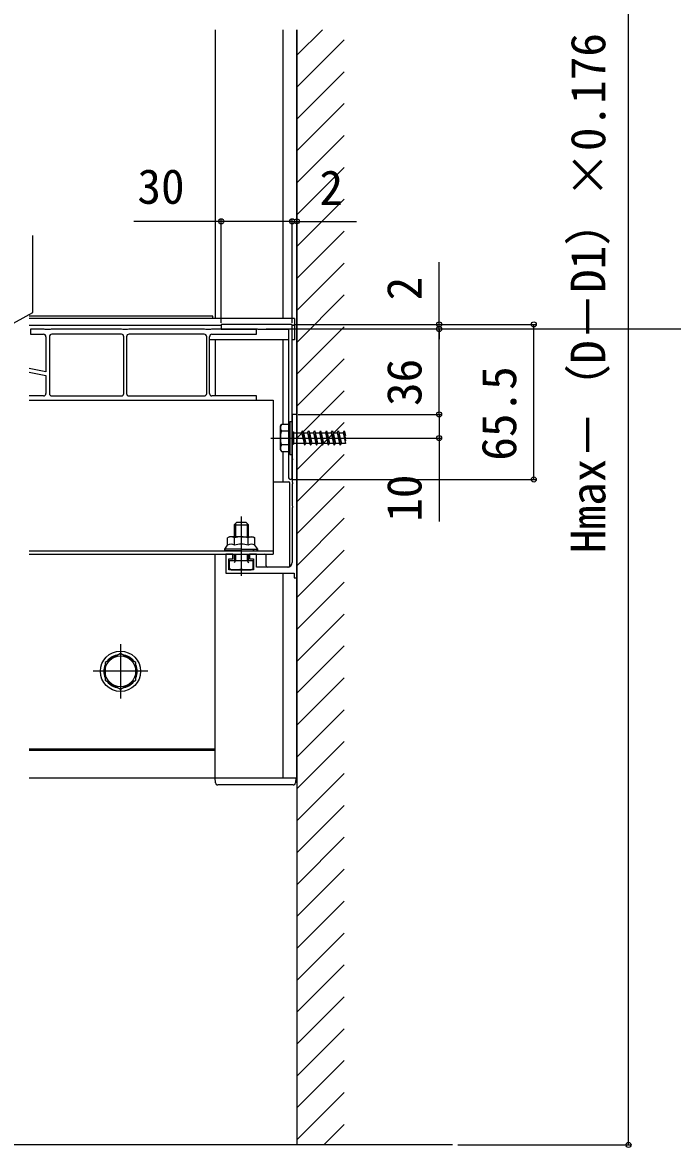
# Model space of a CAD drawing. Units: millimetres, scale not verified. Extents: x -875 to 875, y -1304 to 1297.
# Drawn here: x -215.3 to 59.1, y -890.3 to -415.3 of the extents above; entities that cross this region are included whole.
import ezdxf
from ezdxf.enums import TextEntityAlignment as Align

# ---------------------------------------------------------------- set-up
doc = ezdxf.new("R2010")
doc.units = ezdxf.units.MM
doc.header["$LTSCALE"] = 8
for name, color, linetype in [('0-2_YKK_11', 7, 'Continuous'), ('0-3_YKK_12', 2, 'Continuous'), ('0-4_YKK_13', 4, 'Continuous'), ('0-5_YKK_D', 6, 'Continuous'), ('0-7_YSS_K', 3, 'Continuous')]:
    doc.layers.add(name, color=color, linetype=linetype)
doc.styles.add('ＭＳ ゴシック', font='')
doc.styles.get('ＭＳ ゴシック').set_extended_font_data('MS Gothic')

msp = doc.modelspace()

# ---------------------------------------------------------------- linework, layer by layer
at = {"layer": '0-2_YKK_11'}
for p, q in [((-203.975, -547.957), (-203.975, -571.957)), ((-173.575, -546.957), (-202.975, -546.957)), ((-172.575, -571.957), (-172.575, -547.957)), ((-171.375, -547.957), (-171.375, -571.957)), ((-138.575, -546.957), (-170.375, -546.957)), ((-137.575, -571.957), (-137.575, -547.957)), ((-136.375, -571.957), (-136.375, -547.957)), ((-135.375, -546.957), (-116.475, -546.957)), ((-206.475, -572.957), (-212.53, -572.957)), ((-212.53, -574.757), (-116.475, -574.757)), ((-202.975, -572.957), (-173.575, -572.957)), ((-170.375, -572.957), (-138.575, -572.957))]:
    msp.add_line(p, q, dxfattribs=at)
for points in [[(-135.475, -544.757), (-135.975, -544.907), (-137.975, -544.907), (-138.475, -544.757), (-170.475, -544.757), (-170.975, -544.907), (-172.975, -544.907), (-173.475, -544.757), (-203.225, -544.757), (-203.725, -544.907), (-205.725, -544.907), (-206.225, -544.757), (-211.975, -544.757), (-211.975, -546.957), (-206.475, -546.957)], [(-116.475, -546.957), (-116.475, -544.757), (-135.475, -544.757)], [(-101.475, -607.507), (-101.475, -542.757), (-131.475, -542.757), (-131.475, -544.757), (-116.995, -544.757), (-116.735, -544.607), (-116.215, -544.607), (-115.956, -544.757), (-102.975, -544.757), (-102.975, -607.507)], [(-205.475, -547.957), (-205.475, -562.757), (-212.53, -561.346)], [(-212.53, -562.876), (-205.475, -564.287), (-205.475, -571.957)], [(-116.475, -574.757), (-116.475, -572.957), (-135.375, -572.957)], [(-99.475, -649.757), (-99.475, -580.757), (-101.475, -580.757), (-101.475, -589.299), (-101.355, -589.482), (-101.355, -590.032), (-101.475, -590.216), (-101.475, -599.299), (-101.355, -599.482), (-101.355, -600.032), (-101.475, -600.216), (-101.475, -609.299), (-101.355, -609.482), (-101.355, -610.032), (-101.475, -610.216), (-101.475, -619.299), (-101.355, -619.482), (-101.355, -620.032), (-101.475, -620.216), (-101.475, -643.257)], [(-103.475, -645.257), (-116.475, -645.257), (-116.475, -639.757), (-119.475, -639.757), (-119.475, -641.757), (-117.775, -641.757), (-117.775, -646.457), (-128.175, -646.457), (-128.175, -641.757), (-126.475, -641.757), (-126.475, -639.757), (-129.475, -639.757), (-129.475, -647.757), (-100.675, -647.757), (-100.675, -649.757), (-99.475, -649.757)]]:
    msp.add_lwpolyline(points, dxfattribs=at)
for centre, radius, start, end in [((-206.475, -547.957), 1, 0, 90), ((-202.975, -547.957), 1, 90, 180), ((-173.575, -547.957), 1, 0, 90), ((-170.375, -547.957), 1, 90, 180), ((-138.575, -547.957), 1, 0, 90), ((-135.375, -547.957), 1, 90, 180), ((-206.475, -571.957), 1, 270, 0), ((-202.975, -571.957), 1, 180, 270), ((-173.575, -571.957), 1, 270, 0), ((-170.375, -571.957), 1, 180, 270), ((-138.575, -571.957), 1, 270, 0), ((-135.375, -571.957), 1, 180, 270), ((-102.225, -607.507), 0.75, 180, 0), ((-103.475, -643.257), 2, 270.00001, 359.99999)]:
    msp.add_arc(centre, radius, start, end, dxfattribs=at)
at = {"layer": '0-3_YKK_12'}
for p, q in [((-133.975, -418.345), (-133.975, -540.257)), ((-99.475, -734.257), (-99.475, -418.345)), ((-134.975, -539.257), (-212.53, -539.257)), ((-100.475, -540.257), (-212.53, -540.257)), ((-134.975, -540.257), (-134.975, -539.257)), ((-100.475, -540.257), (-100.475, -549.257)), ((-99.475, -539.757), (-99.475, -614.757)), ((-131.475, -543.257), (-212.53, -543.257)), ((626.21, -544.757), (-112.53, -544.757)), ((-100.475, -543.257), (-101.475, -543.257)), ((-102.975, -549.257), (-136.375, -549.257)), ((-133.975, -549.257), (-133.975, -572.957)), ((-105.475, -549.257), (-105.475, -585.007)), ((-100.475, -549.257), (-101.475, -549.257)), ((-212.53, -574.757), (-109.475, -574.757)), ((-109.475, -574.757), (-109.475, -639.757)), ((-110.475, -590.757), (-78.948, -590.757)), ((-105.475, -596.507), (-105.475, -609.257)), ((-122.975, -623.957), (-122.975, -648.957)), ((-212.53, -638.457), (-109.475, -638.457)), ((-212.53, -639.757), (-109.475, -639.757)), ((-133.975, -734.257), (-133.975, -639.757)), ((-105.475, -647.757), (-105.475, -734.257)), ((-173.975, -677.757), (-173.975, -700.757)), ((-162.475, -689.257), (-185.475, -689.257)), ((-212.53, -721.957), (-133.975, -721.957)), ((-212.53, -722.557), (-133.975, -722.557)), ((-212.53, -734.257), (-133.975, -734.257))]:
    msp.add_line(p, q, dxfattribs=at)
msp.add_lwpolyline([(-105.475, -418.345), (-105.475, -523.157), (-105.475, -540.257)], dxfattribs=at)
at = {"layer": '0-4_YKK_13'}
for p, q in [((-102.475, -583.757), (-102.475, -597.757)), ((-102.475, -583.757), (-101.475, -583.757)), ((-101.475, -583.757), (-101.475, -597.757)), ((-106.475, -585.757), (-106.042, -585.007)), ((-106.475, -595.757), (-106.475, -585.757)), ((-102.475, -585.007), (-106.045, -585.007)), ((-102.475, -587.871), (-106.029, -587.871)), ((-102.475, -585.007), (-102.475, -596.507)), ((-101.475, -588.157), (-100.975, -588.157)), ((-100.975, -588.157), (-100.975, -593.357)), ((-100.975, -588.507), (-97.475, -588.507)), ((-96.975, -587.757), (-96.225, -593.757)), ((-96.725, -588.507), (-95.725, -593.007)), ((-96.725, -588.507), (-94.975, -588.507)), ((-94.975, -588.507), (-94.475, -587.757)), ((-94.975, -588.507), (-93.975, -593.007)), ((-94.475, -587.757), (-93.725, -593.757)), ((-94.475, -587.757), (-94.225, -588.507)), ((-94.225, -588.507), (-93.225, -593.007)), ((-94.225, -588.507), (-92.475, -588.507)), ((-91.975, -587.757), (-91.225, -593.757)), ((-91.725, -588.507), (-91.225, -588.507)), ((-91.725, -588.507), (-91.225, -590.757)), ((-91.225, -588.507), (-89.975, -588.507)), ((-89.475, -587.757), (-88.725, -593.757)), ((-89.225, -588.507), (-87.475, -588.507)), ((-89.225, -588.507), (-88.225, -593.007)), ((-86.975, -587.757), (-86.225, -593.757)), ((-86.725, -588.507), (-84.975, -588.507)), ((-86.725, -588.507), (-85.725, -593.007)), ((-84.475, -587.757), (-83.725, -593.757)), ((-84.225, -588.507), (-82.475, -588.507)), ((-84.225, -588.507), (-83.225, -593.007)), ((-81.975, -587.757), (-81.225, -593.757)), ((-81.725, -588.507), (-79.975, -588.507)), ((-81.725, -588.507), (-80.725, -593.007)), ((-79.975, -588.507), (-78.975, -593.007)), ((-79.475, -587.757), (-78.948, -591.977)), ((-79.225, -588.507), (-78.948, -588.507)), ((-79.225, -588.507), (-78.948, -589.756)), ((-102.475, -593.644), (-106.029, -593.644)), ((-101.475, -593.357), (-100.975, -593.357)), ((-96.475, -593.007), (-100.975, -593.007)), ((-93.975, -593.007), (-95.725, -593.007)), ((-93.975, -593.007), (-93.725, -593.757)), ((-93.725, -593.757), (-93.225, -593.007)), ((-91.475, -593.007), (-93.225, -593.007)), ((-91.225, -590.757), (-90.725, -593.007)), ((-91.225, -593.757), (-90.725, -593.007)), ((-88.975, -593.007), (-90.725, -593.007)), ((-86.475, -593.007), (-88.225, -593.007)), ((-83.975, -593.007), (-85.725, -593.007)), ((-81.475, -593.007), (-83.225, -593.007)), ((-78.975, -593.007), (-80.725, -593.007)), ((-106.475, -595.757), (-106.042, -596.507)), ((-106.045, -596.507), (-102.475, -596.507)), ((-102.475, -597.757), (-101.475, -597.757)), ((-109.475, -609.257), (-102.975, -609.257)), ((-102.475, -644.757), (-102.475, -609.757)), ((-125.975, -627.457), (-124.975, -626.457)), ((-125.435, -626.917), (-125.435, -632.557)), ((-120.975, -626.457), (-124.975, -626.457)), ((-119.975, -627.457), (-120.975, -626.457)), ((-120.515, -626.917), (-120.515, -632.557)), ((-125.975, -627.457), (-125.975, -632.557)), ((-125.975, -627.457), (-119.975, -627.457)), ((-119.975, -632.557), (-119.975, -627.457)), ((-127.975, -632.457), (-128.749, -632.904)), ((-128.749, -636.057), (-128.749, -632.904)), ((-122.975, -632.457), (-127.975, -632.457)), ((-125.862, -636.057), (-125.862, -632.904)), ((-122.975, -632.457), (-117.975, -632.457)), ((-120.089, -636.057), (-120.089, -632.904)), ((-117.975, -632.457), (-117.202, -632.904)), ((-117.202, -636.057), (-117.202, -632.904)), ((-129.975, -638.457), (-129.975, -637.657)), ((-122.975, -638.457), (-129.975, -638.457)), ((-125.975, -639.757), (-125.975, -642.457)), ((-125.435, -639.757), (-125.435, -642.457)), ((-122.975, -638.457), (-115.975, -638.457)), ((-120.515, -639.757), (-120.515, -642.457)), ((-119.975, -642.457), (-119.975, -639.757)), ((-115.975, -638.457), (-115.975, -637.657)), ((-112.475, -644.757), (-112.475, -640.257)), ((-127.975, -642.457), (-117.975, -642.457)), ((-127.975, -646.007), (-127.975, -642.457)), ((-127.202, -646.454), (-127.975, -646.007)), ((-125.975, -642.457), (-119.975, -642.457)), ((-125.435, -642.457), (-125.975, -643.393)), ((-122.975, -642.457), (-122.975, -646.011)), ((-120.515, -642.457), (-119.975, -643.393)), ((-118.749, -646.454), (-117.975, -646.007)), ((-117.975, -646.007), (-117.975, -642.457)), ((-102.975, -645.257), (-111.975, -645.257)), ((-127.196, -646.457), (-118.755, -646.457)), ((-133.376, -734.257), (-100.574, -734.257)), ((-100.574, -734.257), (-99.975, -734.257)), ((-99.975, -734.257), (-100.101, -736.318)), ((-101.099, -737.257), (-132.851, -737.257))]:
    msp.add_line(p, q, dxfattribs=at)
for points in [[(-97.475, -588.507), (-96.975, -587.757), (-96.725, -588.507)], [(-97.475, -588.507), (-96.475, -593.007), (-96.225, -593.757), (-95.725, -593.007)], [(-92.475, -588.507), (-91.975, -587.757), (-91.725, -588.507)], [(-92.475, -588.507), (-91.475, -593.007), (-91.225, -593.757)], [(-89.975, -588.507), (-89.475, -587.757), (-89.225, -588.507)], [(-89.975, -588.507), (-88.975, -593.007), (-88.725, -593.757), (-88.225, -593.007)], [(-87.475, -588.507), (-86.975, -587.757), (-86.725, -588.507)], [(-87.475, -588.507), (-86.475, -593.007), (-86.225, -593.757), (-85.725, -593.007)], [(-84.975, -588.507), (-84.475, -587.757), (-84.225, -588.507)], [(-84.975, -588.507), (-83.975, -593.007), (-83.725, -593.757), (-83.225, -593.007)], [(-82.475, -588.507), (-81.975, -587.757), (-81.725, -588.507)], [(-82.475, -588.507), (-81.475, -593.007), (-81.225, -593.757), (-80.725, -593.007)], [(-79.975, -588.507), (-79.475, -587.757), (-79.225, -588.507)], [(-122.975, -637.657), (-129.975, -637.657), (-128.749, -636.057)], [(-122.975, -637.657), (-115.975, -637.657), (-117.202, -636.057)], [(-133.849, -736.318), (-133.975, -734.257), (-133.376, -734.257)]]:
    msp.add_lwpolyline(points, dxfattribs=at)
msp.add_lwpolyline([(-173.975, -681.752), (-180.475, -685.505), (-180.475, -693.01), (-173.975, -696.763), (-167.475, -693.01), (-167.475, -685.505)], close=True, dxfattribs=at)
msp.add_lwpolyline([(-173.975, -681.752), (-180.475, -685.505), (-180.475, -693.01), (-173.975, -696.763), (-167.475, -693.01), (-167.475, -685.505)], close=True, dxfattribs=at)
for radius in [8.5, 8.5, 6.5, 6.5]:
    msp.add_circle((-173.975, -689.257), radius, dxfattribs=at)
for centre, radius, start, end in [((-103.919, -586.427), 2.556, 146.25178, 214.38425), ((-96.922, -590.757), 9.553, 162.41205, 197.58795), ((-103.919, -595.087), 2.556, 145.61575, 213.74822), ((-102.975, -609.757), 0.5, 0, 90), ((-127.305, -635.013), 2.556, 55.61575, 124.38425), ((-127.305, -638.167), 2.556, 55.61575, 124.38425), ((-122.975, -642.011), 9.553, 90, 107.58795), ((-122.975, -645.164), 9.553, 90, 107.58795), ((-122.975, -642.011), 9.553, 72.41205, 90), ((-122.975, -645.164), 9.553, 72.41205, 90), ((-118.645, -635.013), 2.556, 55.61575, 124.38425), ((-118.645, -638.167), 2.556, 55.61575, 124.38425), ((-112.975, -640.257), 0.5, 0, 90), ((-125.475, -639.288), 7.169, 249.59205, 290.40795), ((-120.475, -639.288), 7.169, 249.59205, 290.40795), ((-111.975, -644.757), 0.5, 180, 270), ((-102.975, -644.757), 0.5, 270, 0), ((-173.975, -689.257), 7.05, 97.21814, 142.78186), ((-173.975, -689.257), 7.05, 97.21814, 142.78186), ((-173.975, -689.257), 7.05, 37.21814, 82.78186), ((-173.975, -689.257), 7.05, 37.21814, 82.78186), ((-173.975, -689.257), 7.05, 157.21814, 202.78186), ((-173.975, -689.257), 7.05, 157.21814, 202.78186), ((-173.975, -689.257), 7.05, 337.21814, 22.78186), ((-173.975, -689.257), 7.05, 337.21814, 22.78186), ((-173.975, -689.257), 7.05, 217.21814, 262.78186), ((-173.975, -689.257), 7.05, 217.21814, 262.78186), ((-173.975, -689.257), 7.05, 277.21814, 322.78186), ((-173.975, -689.257), 7.05, 277.21814, 322.78186), ((-132.851, -736.257), 1, 183.5, 270), ((-101.099, -736.257), 1, 270, 356.5)]:
    msp.add_arc(centre, radius, start, end, dxfattribs=at)
for centre, start_param, end_param in [((-128.475, -637.657), 6.2831853, 7.8539816), ((-118.975, -637.657), 1.5707963, 3.1415927), ((-117.475, -637.657), 1.5707963, 3.1415927)]:
    msp.add_ellipse(centre, major_axis=(-1.5, 0), ratio=0.533333, start_param=start_param, end_param=end_param, dxfattribs=at)
at = {"layer": '0-5_YKK_D'}
for p, q in [((40.525, -889.257), (40.525, -88.995)), ((-131.475, -542.057), (-131.475, -498.257)), ((-101.475, -542.057), (-101.475, -498.257)), ((-101.475, -541.057), (-101.475, -498.257)), ((-99.475, -543.757), (-99.475, -498.257)), ((-101.475, -499.257), (-105.725, -499.257)), ((-101.475, -499.257), (-99.475, -499.257)), ((-99.475, -499.257), (-74.384, -499.257)), ((-39.475, -542.757), (-39.475, -516.566)), ((-100.775, -542.757), (1.525, -542.757)), ((-98.775, -542.757), (-38.475, -542.757)), ((-39.475, -544.757), (-39.475, -542.757)), ((-39.475, -580.757), (-39.475, -544.757)), ((-39.475, -544.757), (-39.475, -549.057)), ((0.525, -608.257), (0.525, -542.757)), ((-98.975, -580.757), (-38.475, -580.757)), ((-98.975, -580.757), (-38.475, -580.757)), ((-79.448, -590.757), (-38.475, -590.757)), ((-101.225, -608.257), (1.525, -608.257)), ((-31.5, -889.257), (41.525, -889.257))]:
    msp.add_line(p, q, dxfattribs=at)
for points in [[(-101.475, -499.257), (-131.475, -499.257), (-168.366, -499.257)], [(-251, -559.757), (-211, -537.769), (-211, -505.178)], [(-39.475, -580.757), (-39.475, -590.757), (-39.475, -626.057)]]:
    msp.add_lwpolyline(points, dxfattribs=at)
for centre, radius in [((-131.475, -499.257), 1.075), ((-101.475, -499.257), 1.075), ((-101.475, -499.257), 1.062), ((-99.475, -499.257), 1.062), ((-39.475, -542.757), 1.075), ((-39.475, -544.757), 1.075), ((-39.475, -544.757), 1.075), ((0.525, -542.757), 1.075), ((-39.475, -580.757), 1.075), ((-39.475, -580.757), 1.075), ((-39.475, -590.757), 1.075), ((0.525, -608.257), 1.075), ((40.525, -889.257), 1.075)]:
    msp.add_circle(centre, radius, dxfattribs=at)
at = {"layer": '0-7_YSS_K'}
for p, q in [((-99.475, -418.345), (-99.475, -889.257)), ((-99.475, -429.128), (-88.692, -418.345)), ((-99.475, -442.598), (-79.475, -422.598)), ((-99.475, -456.068), (-79.475, -436.068)), ((-99.475, -469.539), (-79.475, -449.539)), ((-99.475, -483.009), (-79.475, -463.009)), ((-99.475, -496.48), (-79.475, -476.48)), ((-99.475, -509.95), (-79.475, -489.95)), ((-99.475, -523.42), (-79.475, -503.42)), ((-99.475, -536.891), (-79.475, -516.891)), ((-99.475, -550.361), (-79.475, -530.361)), ((-99.475, -563.831), (-79.475, -543.831)), ((-99.475, -577.302), (-79.475, -557.302)), ((-99.475, -590.772), (-79.475, -570.772)), ((-99.475, -604.243), (-79.475, -584.243)), ((-99.475, -644.654), (-79.475, -624.654)), ((-99.475, -658.124), (-79.475, -638.124)), ((-99.475, -671.595), (-79.475, -651.595)), ((-99.475, -685.065), (-79.475, -665.065)), ((-99.475, -698.535), (-79.475, -678.535)), ((-99.475, -712.006), (-79.475, -692.006)), ((-99.475, -725.476), (-79.475, -705.476)), ((-99.475, -738.946), (-79.475, -718.946)), ((-99.475, -752.417), (-79.475, -732.417)), ((-99.475, -765.887), (-79.475, -745.887)), ((-99.475, -779.358), (-79.475, -759.358)), ((-99.475, -792.828), (-79.475, -772.828)), ((-99.475, -806.298), (-79.475, -786.298)), ((-99.475, -819.769), (-79.475, -799.769)), ((-99.475, -833.239), (-79.475, -813.239)), ((-99.475, -846.71), (-79.475, -826.71)), ((-99.475, -860.18), (-79.475, -840.18)), ((-99.475, -873.65), (-79.475, -853.65)), ((-99.475, -887.121), (-79.475, -867.121)), ((-88.142, -889.257), (-79.475, -880.591)), ((-33.763, -889.257), (-608.953, -889.257))]:
    msp.add_line(p, q, dxfattribs=at)
for points in [[(-99.475, -617.713), (-96.52, -614.757), (-79.475, -597.713)], [(-99.475, -631.183), (-83.049, -614.757), (-79.475, -611.183)]]:
    msp.add_lwpolyline(points, dxfattribs=at)

# ---------------------------------------------------------------- texts
at = {"layer": '0-5_YKK_D', "style": 'ＭＳ ゴシック'}
for s, p in [('Hmax－（D－D1）×0.176', (35.138, -639.354)), ('2', (-42.475, -532.635)), ('36', (-42.475, -577.246)), ('65.5', (-2.475, -600.337)), ('10', (-42.475, -626.126))]:
    msp.add_text(s, height=14.66, rotation=90, dxfattribs=at).set_placement(p, align=Align.BOTTOM_LEFT)
for s, p in [('30', (-166.843, -496.257)), ('2', (-89.953, -496.757))]:
    msp.add_text(s, height=14.66, dxfattribs=at).set_placement(p, align=Align.BOTTOM_LEFT)

doc.saveas('drawing.dxf')
